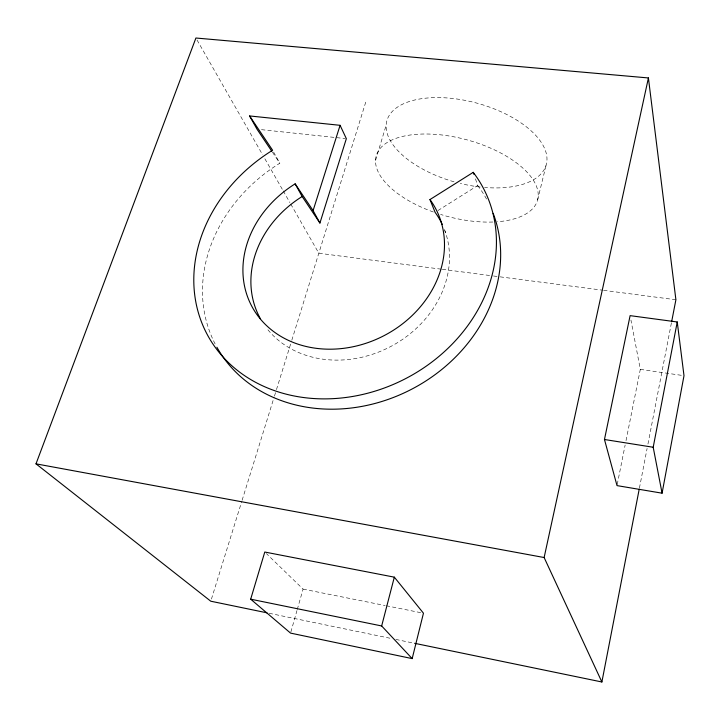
<?xml version="1.0" encoding="UTF-8"?>
<svg xmlns="http://www.w3.org/2000/svg" width="720" height="720" viewBox="0 0 720 720"><rect width="100%" height="100%" fill="white"/><g stroke="black" fill="none" stroke-linecap="round" stroke-linejoin="round"><path stroke-width="0.54" stroke-dasharray="3.6 2.7" d="M639.423 488.115L647.1 448.461M647.955 444.051L671.418 322.884M617.229 484.515L625.14 445.041M626.022 440.649L640.314 369.369L630.936 320.022M537.624 199.881L546.327 164.331M290.853 632.025L296.964 610.569M297.27 609.498L303.075 589.113L266.382 553.581M375.57 160.344L386.091 125.424M211.437 599.067L241.785 501.327M242.118 500.256L274.131 397.143M274.464 396.072L276.129 390.699M276.462 389.628L291.474 341.298M291.807 340.218L366.012 101.25M437.949 210.564L477.711 185.508L474.615 176.391M261.486 129.672L345.222 138.555M441.18 269.172L318.816 253.224L290.457 203.562M442.296 269.316L492.354 275.841M493.461 275.985L499.023 276.705M500.139 276.849L602.478 290.187M603.594 290.331L675.9 299.754M640.314 369.369L681.813 375.372M303.075 589.113L385.155 605.538M386.253 605.754L421.272 612.765M269.163 613.269L391.455 638.523M395.865 639.432L413.487 643.077M272.43 152.181L279.828 163.215A153.846 130.914 -28 0 0 216.36 346.275M197.019 39.969L262.647 154.872M264.87 158.769L282.672 189.927M283.221 190.899L289.899 202.59M273.627 152.091L279.828 163.215M444.753 230.58L445.527 232.515M433.341 212.004A83.637 39.51 15.3 0 1 387.369 142.389A83.637 39.51 15.3 0 1 515.115 161.874A83.637 39.51 15.3 0 1 497.358 221.76M492.858 222.021A83.637 39.51 15.3 0 1 440.577 214.425M454.05 181.8A82.674 40.959 15.4 0 1 398.007 106.758A82.674 40.959 15.4 0 1 531.873 131.517A82.674 40.959 15.4 0 1 484.587 187.452M480.24 187.02A82.674 40.959 15.4 0 1 460.305 183.456M444.429 229.464A102.483 87.147 -28 0 1 393.885 344.79A102.483 87.147 -28 0 1 267.678 329.499M477.711 185.508A153.846 130.914 -28 0 1 486.684 199.314"/><path stroke-width="1.08" d="M662.076 493.182L684 375.687L677.241 321.975L630.108 315.639L604.467 439.497L617.013 485.613L662.076 493.182L653.202 447.255L677.241 321.975M414.594 643.302L601.884 681.984L639.207 489.213M671.634 321.786L675.9 299.754L648.414 77.949L195.912 38.016L36 463.842L210.771 601.209L266.958 612.819M601.884 681.984L544.131 557.532L648.414 77.949M412.173 658.611L423.459 613.197L394.326 577.161L264.78 552.033L250.677 599.184L290.547 633.105L412.173 658.611L381.663 625.959L250.677 599.184M381.663 625.959L394.326 577.161M473.931 174.366L473.238 172.341L429.966 199.557A104.085 88.029 -27.9 0 1 394.641 329.454A104.085 88.029 -27.9 0 1 256.05 313.299A104.085 88.029 -27.9 0 1 295.146 183.843L302.157 196.524L319.923 223.038L346.347 138.672L340.092 125.316L249.588 115.947L257.022 129.195L271.809 151.263M319.923 223.038L313.092 210.591L340.092 125.316M604.467 439.497L653.202 447.255M36 463.842L544.131 557.532M249.588 115.947L272.601 150.237A156.249 132.246 -27.9 0 0 213.822 345.339A156.249 132.246 -27.9 0 0 422.964 368.379A156.249 132.246 -27.9 0 0 473.238 172.341M295.146 183.843L313.092 210.591M429.966 199.557L435.114 212.355A102.483 87.147 -28 0 1 442.287 224.451M260.334 318.636A102.483 87.147 -28 0 1 302.157 196.524M493.173 213.372A153.846 130.914 -28 0 1 406.98 391.563A153.846 130.914 -28 0 1 216.9 347.247"/></g></svg>
